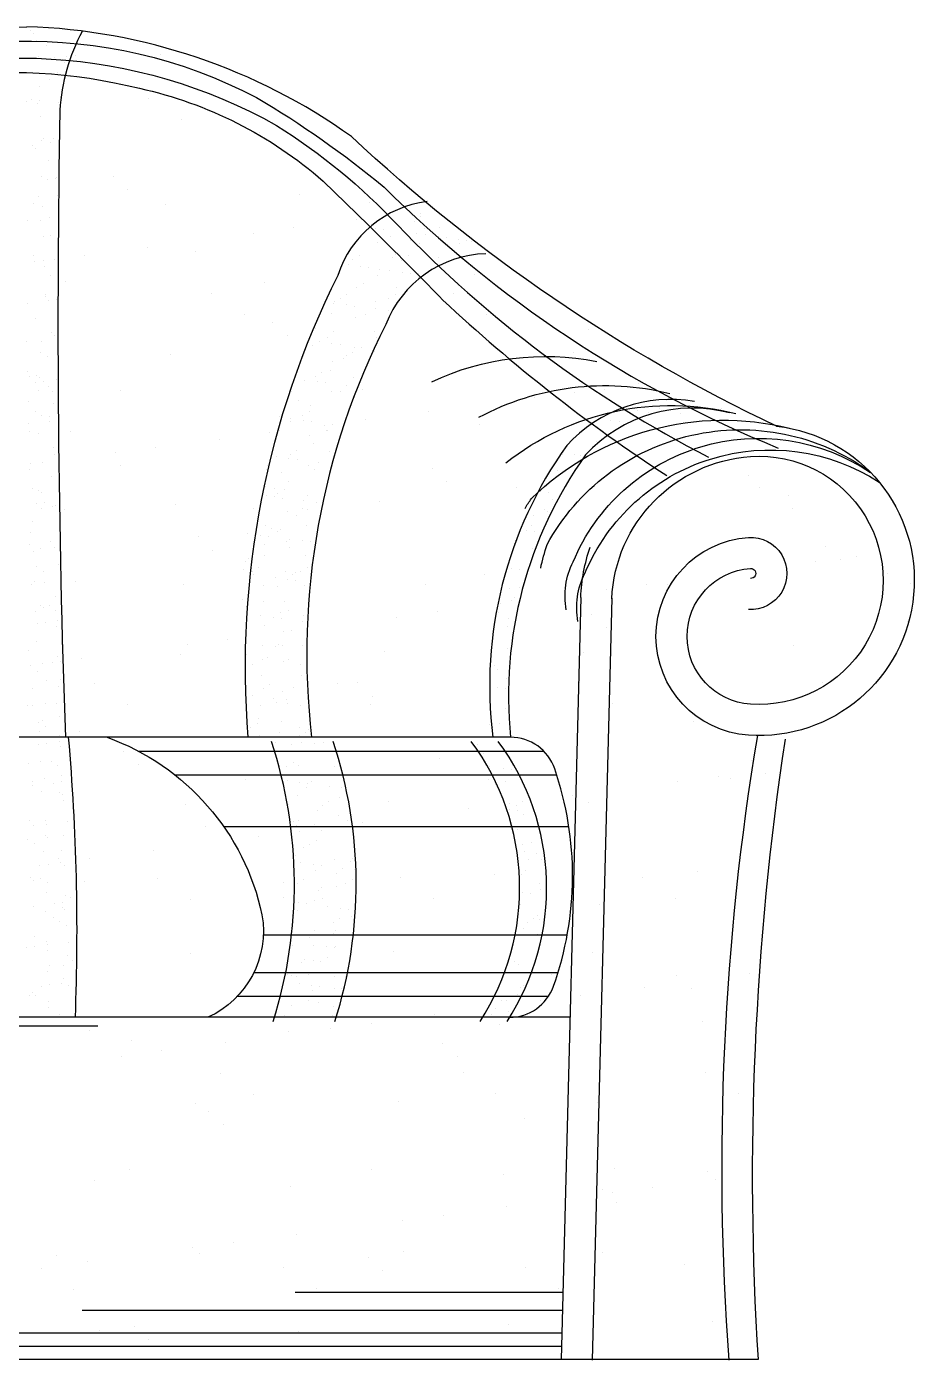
# Model space of a CAD drawing. Header units: inches. Extents: x 11 to 53.5, y 7.4 to 32.2.
# Drawn here: x 16.908 to 17.478, y 12.136 to 12.994 of the extents above; entities that cross this region are included whole.
import ezdxf

# ---------------------------------------------------------------- set-up
doc = ezdxf.new("R2010")
doc.units = ezdxf.units.IN
doc.header["$MEASUREMENT"] = 0
for name, color, linetype in [('02', 2, 'Continuous'), ('1', 1, 'Continuous'), ('4', 4, 'Continuous')]:
    doc.layers.add(name, color=color, linetype=linetype)

msp = doc.modelspace()

# ---------------------------------------------------------------- linework, layer by layer
at = {"layer": '02'}
for p, q in [((17.28405, 12.6263), (17.27144, 12.13634)), ((17.24048, 12.52777), (16.98029, 12.52777)), ((17.24866, 12.51262), (17.00347, 12.51262)), ((17.25647, 12.4793), (17.03484, 12.4793)), ((17.25534, 12.40962), (17.06013, 12.40962)), ((17.2494, 12.38539), (17.05393, 12.38539)), ((17.24326, 12.37024), (17.04335, 12.37024)), ((16.95375, 12.35106), (16.55921, 12.35106)), ((17.25256, 12.17999), (17.0806, 12.17999)), ((17.25226, 12.16839), (16.94377, 12.16839)), ((17.25189, 12.15389), (16.86305, 12.15389)), ((17.25166, 12.1452), (16.56466, 12.1452))]:
    msp.add_line(p, q, dxfattribs=at)
for points in [[(16.94376, 12.9907, 0.106901), (16.92945, 12.93995, 0.013302), (16.93298, 12.53686, -28.934268)], [(16.74875, 12.94137, -0.257761), (17.0558, 12.94819, -0.039015), (17.13768, 12.8906, 0.098539), (17.39085, 12.72282)], [(16.77481, 12.94811, -0.229693), (17.06871, 12.93022, -0.064087), (17.14629, 12.8663, 0.08437), (17.3462, 12.71703, -0.924929)], [(16.72856, 12.91979, -0.192562), (16.98069, 12.95408, -0.125958), (17.09855, 12.89444, -0.0076), (17.17552, 12.81799, 0.043694), (17.31934, 12.7051, 0.227242)], [(17.16549, 12.88122, 0.293051), (17.108, 12.83372, 0.136856), (17.05024, 12.53686)], [(17.20304, 12.84771, 0.302102), (17.13891, 12.8023, 0.147435), (17.09116, 12.53686, 19.882558)], [(17.16838, 12.76541, -0.160183), (17.27434, 12.77848)], [(17.19866, 12.74258, -0.18707), (17.32127, 12.75786)], [(17.33706, 12.7528, 0.257159), (17.25503, 12.72438, 0.187954), (17.2076, 12.53686, 14.510386)], [(17.21589, 12.71323, -0.233112), (17.36365, 12.74506)], [(17.35972, 12.74536, 0.279129), (17.26711, 12.71835, 0.182059), (17.219, 12.53686, 14.510386)], [(17.22828, 12.68406, -0.022111), (17.23234, 12.69028, -0.260143), (17.39811, 12.7356)], [(17.23832, 12.64564, -0.025285), (17.24241, 12.66073, -0.451423), (17.44956, 12.70784)], [(17.25476, 12.61884, -0.16358), (17.25916, 12.64966, -0.472951), (17.45025, 12.70713)], [(17.26225, 12.61135, -0.16358), (17.26666, 12.64218, -0.467316), (17.45576, 12.70095)], [(17.28404, 12.62595, -0.382031), (17.37313, 12.71732, -1.070619), (17.37313, 12.55814, -0.934039), (17.37313, 12.64539, -1.070619), (17.37313, 12.63906, -1.070619)], [(16.95978, 12.53686, -0.2602), (17.0593, 12.42263, -0.340786), (17.02454, 12.35686, -0.83896)], [(17.37751, 12.53796, 0.060008), (17.35927, 12.13649, 26.839465)]]:
    msp.add_lwpolyline(points, format="xyb", dxfattribs=at)
for centre, radius, start, end in [((15.49536, 12.41212), 1.44511, 357.8085, 4.95184), ((16.78698, 12.44248), 0.29314, 342.48065, 18.24063), ((16.82665, 12.44248), 0.29314, 342.48065, 18.24063), ((17.06671, 12.44009), 0.1581, 327.10984, 36.54979), ((17.08406, 12.44009), 0.1581, 327.10984, 36.54979)]:
    msp.add_arc(centre, radius, start, end, dxfattribs=at)
at = {"layer": '1'}
for p, q in [((16.9104, 12.99129), (16.9104, 12.99129)), ((16.91224, 12.9896), (16.91224, 12.9896)), ((16.91482, 12.99371), (16.91482, 12.99371)), ((16.91443, 12.98479), (16.91443, 12.98479)), ((16.92094, 12.98163), (16.92094, 12.98163)), ((16.92751, 12.98369), (16.92751, 12.98369)), ((16.91545, 12.97444), (16.91545, 12.97444)), ((16.92071, 12.97292), (16.92071, 12.97292)), ((16.92591, 12.9736), (16.92591, 12.9736)), ((16.93089, 12.97251), (16.93089, 12.97251)), ((16.93404, 12.97467), (16.93404, 12.97467)), ((16.93964, 12.97541), (16.93964, 12.97541)), ((16.99422, 12.97562), (16.99422, 12.97562)), ((16.92814, 12.96442), (16.92814, 12.96442)), ((16.93273, 12.97082), (16.93273, 12.97082)), ((16.91608, 12.95517), (16.91608, 12.95517)), ((16.9225, 12.95975), (16.9225, 12.95975)), ((16.91118, 12.94706), (16.91118, 12.94706)), ((16.91634, 12.94645), (16.91634, 12.94645)), ((16.92993, 12.94824), (16.92993, 12.94824)), ((16.98655, 12.94729), (16.98655, 12.94729)), ((16.90821, 12.94538), (16.90821, 12.94538)), ((16.9154, 12.94438), (16.9154, 12.94438)), ((16.92877, 12.94516), (16.92877, 12.94516)), ((16.91671, 12.9359), (16.91671, 12.9359)), ((17.00763, 12.93386), (17.00763, 12.93386)), ((16.91743, 12.9207), (16.91743, 12.9207)), ((16.91926, 12.92202), (16.91926, 12.92202)), ((16.92556, 12.92177), (16.92556, 12.92177)), ((16.92976, 12.92616), (16.92976, 12.92616)), ((17.05767, 12.92555), (17.05767, 12.92555)), ((16.91176, 12.91739), (16.91176, 12.91739)), ((16.9136, 12.9157), (16.9136, 12.9157)), ((16.92347, 12.91933), (16.92347, 12.91933)), ((16.9223, 12.90773), (16.9223, 12.90773)), ((16.91797, 12.89737), (16.91797, 12.89737)), ((16.92145, 12.89534), (16.92145, 12.89534)), ((16.92665, 12.89603), (16.92665, 12.89603)), ((16.92733, 12.89698), (16.92733, 12.89698)), ((16.96368, 12.89738), (16.96368, 12.89738)), ((16.97289, 12.88894), (16.97289, 12.88894)), ((16.91274, 12.88017), (16.91274, 12.88017)), ((16.91559, 12.88457), (16.91559, 12.88457)), ((16.9186, 12.8781), (16.9186, 12.8781)), ((16.92783, 12.88522), (16.92783, 12.88522)), ((16.99737, 12.87928), (16.99737, 12.87928)), ((17.08354, 12.8855), (17.08354, 12.8855)), ((17.12825, 12.88095), (17.12825, 12.88095)), ((16.90849, 12.8692), (16.90849, 12.8692)), ((16.92269, 12.87105), (16.92269, 12.87105)), ((17.12033, 12.86974), (17.12033, 12.86974)), ((17.16103, 12.87357), (17.16103, 12.87357)), ((17.16119, 12.87143), (17.16119, 12.87143)), ((16.91709, 12.86888), (16.91709, 12.86888)), ((17.05366, 12.86096), (17.05366, 12.86096)), ((17.07968, 12.86439), (17.07968, 12.86439)), ((17.13193, 12.86413), (17.13193, 12.86413)), ((17.13714, 12.86345), (17.13714, 12.86345)), ((17.15072, 12.86166), (17.15072, 12.86166)), ((17.15697, 12.86874), (17.15697, 12.86874)), ((17.15885, 12.86059), (17.15885, 12.86059)), ((17.16371, 12.86427), (17.16371, 12.86427)), ((17.17308, 12.86432), (17.17308, 12.86432)), ((16.91923, 12.85883), (16.91923, 12.85883)), ((16.92367, 12.85952), (16.92367, 12.85952)), ((16.98574, 12.85202), (16.98574, 12.85202)), ((17.13339, 12.85528), (17.13339, 12.85528)), ((17.14179, 12.85907), (17.14179, 12.85907)), ((17.15501, 12.8563), (17.15501, 12.8563)), ((17.1604, 12.8543), (17.1604, 12.8543)), ((17.16405, 12.8599), (17.16405, 12.8599)), ((17.17293, 12.85902), (17.17293, 12.85902)), ((17.17764, 12.85812), (17.17764, 12.85812)), ((17.18577, 12.85705), (17.18577, 12.85705)), ((17.18598, 12.85443), (17.18598, 12.85443)), ((17.19097, 12.85636), (17.19097, 12.85636)), ((17.19377, 12.85549), (17.19377, 12.85549)), ((16.91234, 12.84684), (16.91234, 12.84684)), ((16.92631, 12.8442), (16.92631, 12.8442)), ((16.94509, 12.84667), (16.94509, 12.84667)), ((17.01639, 12.84908), (17.01639, 12.84908)), ((17.11775, 12.84376), (17.11775, 12.84376)), ((17.12197, 12.84645), (17.12197, 12.84645)), ((17.14321, 12.84549), (17.14321, 12.84549)), ((17.14505, 12.84718), (17.14505, 12.84718)), ((17.14889, 12.8437), (17.14889, 12.8437)), ((17.15311, 12.84639), (17.15311, 12.84639)), ((17.17245, 12.84505), (17.17245, 12.84505)), ((17.18507, 12.84752), (17.18507, 12.84752)), ((16.91297, 12.84244), (16.91297, 12.84244)), ((16.91907, 12.84325), (16.91907, 12.84325)), ((16.91986, 12.83956), (16.91986, 12.83956)), ((17.11458, 12.84053), (17.11458, 12.84053)), ((17.12271, 12.83945), (17.12271, 12.83945)), ((17.12792, 12.83877), (17.12792, 12.83877)), ((17.13451, 12.83752), (17.13451, 12.83752)), ((17.1415, 12.83698), (17.1415, 12.83698)), ((17.14963, 12.83591), (17.14963, 12.83591)), ((17.15483, 12.83523), (17.15483, 12.83523)), ((17.15977, 12.83504), (17.15977, 12.83504)), ((16.92367, 12.83383), (16.92367, 12.83383)), ((16.93291, 12.82982), (16.93291, 12.82982)), ((17.06081, 12.82921), (17.06081, 12.82921)), ((17.12456, 12.82839), (17.12456, 12.82839)), ((17.13371, 12.83403), (17.13371, 12.83403)), ((17.19586, 12.83407), (17.19586, 12.83407)), ((16.92042, 12.8218), (16.92042, 12.8218)), ((16.92049, 12.82029), (16.92049, 12.82029)), ((16.92219, 12.81776), (16.92219, 12.81776)), ((16.9274, 12.81845), (16.9274, 12.81845)), ((17.02693, 12.82208), (17.02693, 12.82208)), ((17.10968, 12.81872), (17.10968, 12.81872)), ((17.11389, 12.8214), (17.11389, 12.8214)), ((17.12007, 12.82599), (17.12007, 12.82599)), ((17.14082, 12.81866), (17.14082, 12.81866)), ((17.14503, 12.82135), (17.14503, 12.82135)), ((17.14565, 12.82612), (17.14565, 12.82612)), ((17.18264, 12.82237), (17.18264, 12.82237)), ((16.90861, 12.81598), (16.90861, 12.81598)), ((17.10406, 12.80961), (17.10406, 12.80961)), ((17.10536, 12.81585), (17.10536, 12.81585)), ((17.10595, 12.81707), (17.10595, 12.81707)), ((17.11349, 12.81478), (17.11349, 12.81478)), ((17.1187, 12.81409), (17.1187, 12.81409)), ((17.13213, 12.81674), (17.13213, 12.81674)), ((17.13228, 12.8123), (17.13228, 12.8123)), ((17.14041, 12.81123), (17.14041, 12.81123)), ((16.91411, 12.80627), (16.91411, 12.80627)), ((17.04801, 12.80865), (17.04801, 12.80865)), ((17.06616, 12.80347), (17.06616, 12.80347)), ((17.11944, 12.80673), (17.11944, 12.80673)), ((17.12564, 12.80899), (17.12564, 12.80899)), ((17.20372, 12.80893), (17.20372, 12.80893)), ((16.92406, 12.79715), (16.92406, 12.79715)), ((16.9259, 12.79546), (16.9259, 12.79546)), ((17.07537, 12.79503), (17.07537, 12.79503)), ((17.09352, 12.79995), (17.09352, 12.79995)), ((17.1016, 12.79368), (17.1016, 12.79368)), ((17.10532, 12.79781), (17.10532, 12.79781)), ((17.1315, 12.79747), (17.1315, 12.79747)), ((17.13274, 12.79362), (17.13274, 12.79362)), ((17.26918, 12.79905), (17.26918, 12.79905)), ((16.90823, 12.79113), (16.90823, 12.79113)), ((16.91675, 12.78435), (16.91675, 12.78435)), ((16.91783, 12.7913), (16.91783, 12.7913)), ((17.0918, 12.78843), (17.0918, 12.78843)), ((17.09614, 12.79117), (17.09614, 12.79117)), ((17.10427, 12.7901), (17.10427, 12.7901)), ((17.10948, 12.78941), (17.10948, 12.78941)), ((17.11756, 12.78395), (17.11756, 12.78395)), ((17.11881, 12.78746), (17.11881, 12.78746)), ((17.12306, 12.78763), (17.12306, 12.78763)), ((17.1314, 12.78461), (17.1314, 12.78461)), ((17.2593, 12.784), (17.2593, 12.784)), ((16.92175, 12.78176), (16.92175, 12.78176)), ((17.00052, 12.78294), (17.00052, 12.78294)), ((17.10469, 12.77854), (17.10469, 12.77854)), ((17.11178, 12.78037), (17.11178, 12.78037)), ((17.11362, 12.78206), (17.11362, 12.78206)), ((16.90886, 12.77186), (16.90886, 12.77186)), ((16.90965, 12.76898), (16.90965, 12.76898)), ((16.91449, 12.76959), (16.91449, 12.76959)), ((16.91634, 12.76791), (16.91634, 12.76791)), ((16.92705, 12.76662), (16.92705, 12.76662)), ((17.08692, 12.76649), (17.08692, 12.76649)), ((17.09352, 12.76864), (17.09352, 12.76864)), ((17.09774, 12.77132), (17.09774, 12.77132)), ((17.10308, 12.77239), (17.10308, 12.77239)), ((17.11818, 12.76819), (17.11818, 12.76819)), ((16.91371, 12.76487), (16.91371, 12.76487)), ((16.91585, 12.75959), (16.91585, 12.75959)), ((16.91892, 12.76555), (16.91892, 12.76555)), ((16.92238, 12.76249), (16.92238, 12.76249)), ((16.92483, 12.7593), (16.92483, 12.7593)), ((16.96821, 12.76001), (16.96821, 12.76001)), ((17.07834, 12.75896), (17.07834, 12.75896)), ((17.09505, 12.76542), (17.09505, 12.76542)), ((17.10026, 12.76474), (17.10026, 12.76474)), ((17.10406, 12.75927), (17.10406, 12.75927)), ((17.10948, 12.75891), (17.10948, 12.75891)), ((17.11384, 12.76295), (17.11384, 12.76295)), ((17.12392, 12.76029), (17.12392, 12.76029)), ((17.26037, 12.75872), (17.26037, 12.75872)), ((17.27963, 12.76058), (17.27963, 12.76058)), ((17.30102, 12.76407), (17.30102, 12.76407)), ((16.90949, 12.7526), (16.90949, 12.7526)), ((16.92507, 12.75115), (16.92507, 12.75115)), ((17.08259, 12.75361), (17.08259, 12.75361)), ((17.09054, 12.74989), (17.09054, 12.74989)), ((17.11887, 12.75517), (17.11887, 12.75517)), ((17.23434, 12.75529), (17.23434, 12.75529)), ((17.31895, 12.75345), (17.31895, 12.75345)), ((16.91351, 12.74662), (16.91351, 12.74662)), ((16.91773, 12.74393), (16.91773, 12.74393)), ((16.92301, 12.74322), (16.92301, 12.74322)), ((17.07079, 12.7428), (17.07079, 12.7428)), ((17.07263, 12.74449), (17.07263, 12.74449)), ((17.0777, 12.74181), (17.0777, 12.74181)), ((17.08545, 12.7436), (17.08545, 12.7436)), ((17.08583, 12.74074), (17.08583, 12.74074)), ((17.08966, 12.74628), (17.08966, 12.74628)), ((17.12578, 12.741), (17.12578, 12.741)), ((17.16643, 12.74635), (17.16643, 12.74635)), ((17.27534, 12.74169), (17.27534, 12.74169)), ((17.28347, 12.74062), (17.28347, 12.74062)), ((17.30066, 12.74668), (17.30066, 12.74668)), ((17.30344, 12.7432), (17.30344, 12.7432)), ((17.30765, 12.74589), (17.30765, 12.74589)), ((17.31265, 12.74649), (17.31265, 12.74649)), ((17.31449, 12.74818), (17.31449, 12.74818)), ((17.32816, 12.74501), (17.32816, 12.74501)), ((17.3545, 12.74852), (17.3545, 12.74852)), ((16.90935, 12.7384), (16.90935, 12.7384)), ((16.91012, 12.73333), (16.91012, 12.73333)), ((16.91547, 12.73238), (16.91547, 12.73238)), ((16.92293, 12.74019), (16.92293, 12.74019)), ((16.93606, 12.73348), (16.93606, 12.73348)), ((17.06396, 12.73287), (17.06396, 12.73287)), ((17.07027, 12.73392), (17.07027, 12.73392)), ((17.07785, 12.73988), (17.07785, 12.73988)), ((17.09104, 12.74006), (17.09104, 12.74006)), ((17.09976, 12.73758), (17.09976, 12.73758)), ((17.10085, 12.73403), (17.10085, 12.73403)), ((17.10141, 12.73387), (17.10141, 12.73387)), ((17.10462, 12.73827), (17.10462, 12.73827)), ((17.19901, 12.73773), (17.19901, 12.73773)), ((17.28868, 12.73993), (17.28868, 12.73993)), ((17.32989, 12.7394), (17.32989, 12.7394)), ((17.03184, 12.72863), (17.03184, 12.72863)), ((17.08991, 12.73063), (17.08991, 12.73063)), ((17.09215, 12.72605), (17.09215, 12.72605)), ((17.27445, 12.72728), (17.27445, 12.72728)), ((16.92543, 12.72326), (16.92543, 12.72326)), ((16.9258, 12.71889), (16.9258, 12.71889)), ((16.96517, 12.71986), (16.96517, 12.71986)), ((16.99119, 12.72328), (16.99119, 12.72328)), ((17.06848, 12.71714), (17.06848, 12.71714)), ((17.07661, 12.71607), (17.07661, 12.71607)), ((17.07737, 12.71855), (17.07737, 12.71855)), ((17.08159, 12.72124), (17.08159, 12.72124)), ((17.08182, 12.71538), (17.08182, 12.71538)), ((17.1028, 12.72073), (17.1028, 12.72073)), ((17.25254, 12.7188), (17.25254, 12.7188)), ((17.26033, 12.71836), (17.26033, 12.71836)), ((17.26422, 12.71821), (17.26422, 12.71821)), ((17.26612, 12.71701), (17.26612, 12.71701)), ((16.90984, 12.70917), (16.90984, 12.70917)), ((16.91044, 12.71265), (16.91044, 12.71265)), ((16.91857, 12.71372), (16.91857, 12.71372)), ((16.96857, 12.71129), (16.96857, 12.71129)), ((17.06219, 12.70888), (17.06219, 12.70888)), ((17.0631, 12.71169), (17.0631, 12.71169)), ((17.07165, 12.70727), (17.07165, 12.70727)), ((17.08928, 12.71136), (17.08928, 12.71136)), ((17.09333, 12.70883), (17.09333, 12.70883)), ((17.0954, 12.71359), (17.0954, 12.71359)), ((17.16864, 12.70957), (17.16864, 12.70957)), ((17.24904, 12.70854), (17.24904, 12.70854)), ((16.92427, 12.70468), (16.92427, 12.70468)), ((17.0617, 12.69815), (17.0617, 12.69815)), ((17.07659, 12.70134), (17.07659, 12.70134)), ((17.17786, 12.70112), (17.17786, 12.70112)), ((17.37166, 12.70515), (17.37166, 12.70515)), ((16.9116, 12.6966), (16.9116, 12.6966)), ((16.91586, 12.6957), (16.91586, 12.6957)), ((16.9177, 12.69401), (16.9177, 12.69401)), ((17.05926, 12.69246), (17.05926, 12.69246)), ((17.06247, 12.69242), (17.06247, 12.69242)), ((17.06731, 12.69688), (17.06731, 12.69688)), ((17.06739, 12.69139), (17.06739, 12.69139)), ((17.06929, 12.69351), (17.06929, 12.69351)), ((17.0726, 12.6907), (17.0726, 12.6907)), ((17.07351, 12.6962), (17.07351, 12.6962)), ((17.08865, 12.69209), (17.08865, 12.69209)), ((17.22302, 12.69716), (17.22302, 12.69716)), ((17.23812, 12.6948), (17.23812, 12.6948)), ((17.24332, 12.69412), (17.24332, 12.69412)), ((17.24618, 12.68972), (17.24618, 12.68972)), ((17.37872, 12.69744), (17.37872, 12.69744)), ((17.3975, 12.69252), (17.3975, 12.69252)), ((16.91445, 12.68729), (16.91445, 12.68729)), ((16.91792, 12.68412), (16.91792, 12.68412)), ((16.91966, 12.68797), (16.91966, 12.68797)), ((16.9249, 12.68542), (16.9249, 12.68542)), ((16.9264, 12.68604), (16.9264, 12.68604)), ((16.93269, 12.68316), (16.93269, 12.68316)), ((17.00367, 12.6866), (17.00367, 12.6866)), ((17.05411, 12.68384), (17.05411, 12.68384)), ((17.07596, 12.68207), (17.07596, 12.68207)), ((17.08525, 12.68379), (17.08525, 12.68379)), ((17.08618, 12.68892), (17.08618, 12.68892)), ((17.08839, 12.68345), (17.08839, 12.68345)), ((17.09431, 12.68785), (17.09431, 12.68785)), ((17.13455, 12.68827), (17.13455, 12.68827)), ((17.24096, 12.6835), (17.24096, 12.6835)), ((17.24246, 12.68217), (17.24246, 12.68217)), ((17.26245, 12.68766), (17.26245, 12.68766)), ((17.39981, 12.68401), (17.39981, 12.68401)), ((16.91201, 12.67552), (16.91201, 12.67552)), ((17.06184, 12.67315), (17.06184, 12.67315)), ((17.08122, 12.67972), (17.08122, 12.67972)), ((17.08802, 12.67282), (17.08802, 12.67282)), ((17.2325, 12.67305), (17.2325, 12.67305)), ((17.23349, 12.67971), (17.23349, 12.67971)), ((16.91081, 12.66875), (16.91081, 12.66875)), ((17.01833, 12.66568), (17.01833, 12.66568)), ((17.05004, 12.66778), (17.05004, 12.66778)), ((17.05817, 12.66671), (17.05817, 12.66671)), ((17.06338, 12.66603), (17.06338, 12.66603)), ((17.06543, 12.67116), (17.06543, 12.67116)), ((17.06942, 12.66891), (17.06942, 12.66891)), ((17.07127, 12.67059), (17.07127, 12.67059)), ((17.07696, 12.66424), (17.07696, 12.66424)), ((17.22196, 12.66339), (17.22196, 12.66339)), ((17.2289, 12.67013), (17.2289, 12.67013)), ((17.2341, 12.66944), (17.2341, 12.66944)), ((16.91009, 12.66082), (16.91009, 12.66082)), ((16.91264, 12.65626), (16.91264, 12.65626)), ((16.91684, 12.65848), (16.91684, 12.65848)), ((16.92367, 12.66261), (16.92367, 12.66261)), ((16.92599, 12.65908), (16.92599, 12.65908)), ((17.02755, 12.65724), (17.02755, 12.65724)), ((17.06072, 12.66093), (17.06072, 12.66093)), ((17.07533, 12.66281), (17.07533, 12.66281)), ((17.07718, 12.65874), (17.07718, 12.65874)), ((17.08509, 12.66317), (17.08509, 12.66317)), ((17.09029, 12.66248), (17.09029, 12.66248)), ((17.22135, 12.66126), (17.22135, 12.66126)), ((17.23289, 12.65846), (17.23289, 12.65846)), ((17.42143, 12.65954), (17.42143, 12.65954)), ((16.91467, 12.6464), (16.91467, 12.6464)), ((16.92864, 12.64767), (16.92864, 12.64767)), ((17.04893, 12.65012), (17.04893, 12.65012)), ((17.05077, 12.65181), (17.05077, 12.65181)), ((17.06121, 12.65389), (17.06121, 12.65389)), ((17.08739, 12.65355), (17.08739, 12.65355)), ((17.21874, 12.65152), (17.21874, 12.65152)), ((17.41503, 12.64963), (17.41503, 12.64963)), ((17.43064, 12.6511), (17.43064, 12.6511)), ((17.44106, 12.65305), (17.44106, 12.65305)), ((16.91889, 12.64371), (16.91889, 12.64371)), ((17.04769, 12.64451), (17.04769, 12.64451)), ((17.05314, 12.64343), (17.05314, 12.64343)), ((17.05416, 12.64135), (17.05416, 12.64135)), ((17.05736, 12.64612), (17.05736, 12.64612)), ((17.06774, 12.63956), (17.06774, 12.63956)), ((17.0747, 12.64354), (17.0747, 12.64354)), ((17.07587, 12.63849), (17.07587, 12.63849)), ((17.07899, 12.64135), (17.07899, 12.64135)), ((17.08083, 12.64304), (17.08083, 12.64304)), ((17.08107, 12.6378), (17.08107, 12.6378)), ((17.08428, 12.64337), (17.08428, 12.64337)), ((17.0885, 12.64606), (17.0885, 12.64606)), ((17.20216, 12.64139), (17.20216, 12.64139)), ((17.21968, 12.64545), (17.21968, 12.64545)), ((17.22488, 12.64476), (17.22488, 12.64476)), ((17.46094, 12.64245), (17.46094, 12.64245)), ((16.91118, 12.63507), (16.91118, 12.63507)), ((16.91327, 12.63699), (16.91327, 12.63699)), ((16.91931, 12.63615), (16.91931, 12.63615)), ((16.93921, 12.63714), (16.93921, 12.63714)), ((17.00859, 12.63481), (17.00859, 12.63481)), ((17.06058, 12.63462), (17.06058, 12.63462)), ((17.0691, 12.6337), (17.0691, 12.6337)), ((17.08676, 12.63428), (17.08676, 12.63428)), ((17.1643, 12.63509), (17.1643, 12.63509)), ((17.21811, 12.63225), (17.21811, 12.63225)), ((17.22481, 12.63342), (17.22481, 12.63342)), ((17.28044, 12.63191), (17.28044, 12.63191)), ((17.30647, 12.63533), (17.30647, 12.63533)), ((17.32001, 12.63537), (17.32001, 12.63537)), ((17.47571, 12.63566), (17.47571, 12.63566)), ((16.91723, 12.6218), (16.91723, 12.6218)), ((16.92275, 12.62136), (16.92275, 12.62136)), ((16.92679, 12.62761), (16.92679, 12.62761)), ((17.04706, 12.62524), (17.04706, 12.62524)), ((17.04928, 12.62108), (17.04928, 12.62108)), ((17.06033, 12.62426), (17.06033, 12.62426)), ((17.07407, 12.62427), (17.07407, 12.62427)), ((17.21046, 12.62077), (17.21046, 12.62077)), ((17.21253, 12.62297), (17.21253, 12.62297)), ((17.21973, 12.62502), (17.21973, 12.62502)), ((17.22157, 12.62671), (17.22157, 12.62671)), ((17.26406, 12.62681), (17.25145, 12.13686)), ((16.9139, 12.61772), (16.9139, 12.61772)), ((16.91907, 12.62011), (16.91907, 12.62011)), ((16.92697, 12.61867), (16.92697, 12.61867)), ((16.92777, 12.61214), (16.92777, 12.61214)), ((17.04979, 12.61459), (17.04979, 12.61459)), ((17.05852, 12.61488), (17.05852, 12.61488)), ((17.06665, 12.61381), (17.06665, 12.61381)), ((17.07105, 12.61738), (17.07105, 12.61738)), ((17.07185, 12.61313), (17.07185, 12.61313)), ((17.07621, 12.61833), (17.07621, 12.61833)), ((17.08613, 12.61502), (17.08613, 12.61502)), ((17.14586, 12.61419), (17.14586, 12.61419)), ((17.17188, 12.61761), (17.17188, 12.61761)), ((17.21103, 12.61705), (17.21103, 12.61705)), ((17.21748, 12.61298), (17.21748, 12.61298)), ((17.27112, 12.61566), (17.27112, 12.61566)), ((16.9152, 12.60971), (16.9152, 12.60971)), ((16.9204, 12.6104), (16.9204, 12.6104)), ((16.92742, 12.60834), (16.92742, 12.60834)), ((17.06103, 12.60866), (17.06103, 12.60866)), ((17.07344, 12.605), (17.07344, 12.605)), ((17.07794, 12.60525), (17.07794, 12.60525)), ((17.08544, 12.61134), (17.08544, 12.61134)), ((17.21673, 12.60838), (17.21673, 12.60838)), ((17.28034, 12.60722), (17.28034, 12.60722)), ((17.47414, 12.61124), (17.47414, 12.61124)), ((16.91453, 12.59845), (16.91453, 12.59845)), ((16.93082, 12.59632), (16.93082, 12.59632)), ((17.01127, 12.59647), (17.01127, 12.59647)), ((17.03729, 12.59989), (17.03729, 12.59989)), ((17.05932, 12.59608), (17.05932, 12.59608)), ((17.06806, 12.59501), (17.06806, 12.59501)), ((17.0699, 12.5967), (17.0699, 12.5967)), ((17.07235, 12.59598), (17.07235, 12.59598)), ((17.0855, 12.59575), (17.0855, 12.59575)), ((17.40065, 12.59618), (17.40065, 12.59618)), ((16.90951, 12.59255), (16.90951, 12.59255)), ((16.92805, 12.58907), (16.92805, 12.58907)), ((16.94335, 12.58753), (16.94335, 12.58753)), ((17.00682, 12.59026), (17.00682, 12.59026)), ((17.0493, 12.5902), (17.0493, 12.5902)), ((17.05936, 12.58704), (17.05936, 12.58704)), ((17.06263, 12.58845), (17.06263, 12.58845)), ((17.07622, 12.58666), (17.07622, 12.58666)), ((17.1377, 12.59193), (17.1377, 12.59193)), ((17.21685, 12.59371), (17.21685, 12.59371)), ((17.2656, 12.59131), (17.2656, 12.59131)), ((16.91083, 12.58325), (16.91083, 12.58325)), ((16.91516, 12.57918), (16.91516, 12.57918)), ((16.91821, 12.58458), (16.91821, 12.58458)), ((16.92442, 12.58503), (16.92442, 12.58503)), ((16.92962, 12.58572), (16.92962, 12.58572)), ((17.05295, 12.58362), (17.05295, 12.58362)), ((17.07281, 12.58573), (17.07281, 12.58573)), ((17.08409, 12.58356), (17.08409, 12.58356)), ((17.20866, 12.58334), (17.20866, 12.58334)), ((17.21064, 12.58037), (17.21064, 12.58037)), ((16.92074, 12.57349), (16.92074, 12.57349)), ((16.92868, 12.56981), (16.92868, 12.56981)), ((16.93, 12.57377), (16.93, 12.57377)), ((16.95198, 12.57139), (16.95198, 12.57139)), ((17.05869, 12.57681), (17.05869, 12.57681)), ((17.06427, 12.57094), (17.06427, 12.57094)), ((17.07946, 12.56914), (17.07946, 12.56914)), ((17.08487, 12.57648), (17.08487, 12.57648)), ((17.10769, 12.57167), (17.10769, 12.57167)), ((17.12081, 12.57178), (17.12081, 12.57178)), ((17.21623, 12.57445), (17.21623, 12.57445)), ((17.2634, 12.57196), (17.2634, 12.57196)), ((17.41911, 12.57224), (17.41911, 12.57224)), ((16.91198, 12.56853), (16.91198, 12.56853)), ((17.05341, 12.56377), (17.05341, 12.56377)), ((17.06005, 12.56825), (17.06005, 12.56825)), ((17.067, 12.56198), (17.067, 12.56198)), ((17.07218, 12.56646), (17.07218, 12.56646)), ((17.07513, 12.56091), (17.07513, 12.56091)), ((17.13003, 12.56333), (17.13003, 12.56333)), ((17.2108, 12.56894), (17.2108, 12.56894)), ((17.21576, 12.56797), (17.21576, 12.56797)), ((16.90864, 12.55702), (16.90864, 12.55702)), ((16.91192, 12.5575), (16.91192, 12.5575)), ((16.92005, 12.55857), (16.92005, 12.55857)), ((16.92716, 12.55886), (16.92716, 12.55886)), ((16.97307, 12.55796), (16.97307, 12.55796)), ((17.05806, 12.55755), (17.05806, 12.55755)), ((17.06892, 12.55948), (17.06892, 12.55948)), ((17.07601, 12.55852), (17.07601, 12.55852)), ((17.08424, 12.55721), (17.08424, 12.55721)), ((17.12878, 12.55824), (17.12878, 12.55824)), ((17.2156, 12.55518), (17.2156, 12.55518)), ((17.28448, 12.55852), (17.28448, 12.55852)), ((16.91584, 12.54618), (16.91584, 12.54618)), ((16.91859, 12.5479), (16.91859, 12.5479)), ((16.92005, 12.54349), (16.92005, 12.54349)), ((16.92931, 12.55054), (16.92931, 12.55054)), ((17.05619, 12.5459), (17.05619, 12.5459)), ((17.05712, 12.54867), (17.05712, 12.54867)), ((17.07155, 12.5472), (17.07155, 12.5472)), ((17.20531, 12.54505), (17.20531, 12.54505)), ((17.2119, 12.54561), (17.2119, 12.54561)), ((17.33619, 12.54672), (17.33619, 12.54672)), ((17.21897, 12.53686), (16.59736, 12.53686)), ((16.91642, 12.54065), (16.91642, 12.54065)), ((16.92914, 12.53824), (16.92914, 12.53824)), ((16.94236, 12.5408), (16.94236, 12.5408)), ((17.05198, 12.54321), (17.05198, 12.54321)), ((17.05743, 12.53828), (17.05743, 12.53828)), ((17.07026, 12.54018), (17.07026, 12.54018)), ((17.08312, 12.54315), (17.08312, 12.54315)), ((17.08361, 12.53794), (17.08361, 12.53794)), ((17.08719, 12.53989), (17.08719, 12.53989)), ((17.08903, 12.54158), (17.08903, 12.54158)), ((17.20769, 12.54293), (17.20769, 12.54293)), ((16.91594, 12.53214), (16.91594, 12.53214)), ((16.92114, 12.53282), (16.92114, 12.53282)), ((16.92927, 12.53389), (16.92927, 12.53389)), ((16.92994, 12.53127), (16.92994, 12.53127)), ((16.97051, 12.52789), (16.97051, 12.52789)), ((17.06794, 12.53348), (17.06794, 12.53348)), ((17.07092, 12.52793), (17.07092, 12.52793)), ((17.07849, 12.53192), (17.07849, 12.53192)), ((17.08469, 12.53376), (17.08469, 12.53376)), ((17.09282, 12.53269), (17.09282, 12.53269)), ((17.0965, 12.52805), (17.0965, 12.52805)), ((17.09908, 12.53343), (17.09908, 12.53343)), ((17.19787, 12.53234), (17.19787, 12.53234)), ((17.20144, 12.52653), (17.20144, 12.52653)), ((16.90903, 12.52034), (16.90903, 12.52034)), ((16.91705, 12.52138), (16.91705, 12.52138)), ((16.92391, 12.52114), (16.92391, 12.52114)), ((16.92813, 12.51845), (16.92813, 12.51845)), ((16.97972, 12.51945), (16.97972, 12.51945)), ((17.07504, 12.51811), (17.07504, 12.51811)), ((17.07926, 12.5208), (17.07926, 12.5208)), ((17.08298, 12.51868), (17.08298, 12.51868)), ((17.10618, 12.51806), (17.10618, 12.51806)), ((17.17353, 12.52347), (17.17353, 12.52347)), ((17.2057, 12.51783), (17.2057, 12.51783)), ((17.3736, 12.52175), (17.3736, 12.52175)), ((16.91957, 12.51068), (16.91957, 12.51068)), ((16.93057, 12.512), (16.93057, 12.512)), ((17.04897, 12.5096), (17.04897, 12.5096)), ((17.07547, 12.50908), (17.07547, 12.50908)), ((17.09675, 12.51233), (17.09675, 12.51233)), ((17.20468, 12.50988), (17.20468, 12.50988)), ((17.21434, 12.51664), (17.21434, 12.51664)), ((17.21928, 12.51604), (17.21928, 12.51604)), ((17.35257, 12.51194), (17.35257, 12.51194)), ((17.36039, 12.51017), (17.36039, 12.51017)), ((17.38282, 12.51331), (17.38282, 12.51331)), ((16.91158, 12.50567), (16.91158, 12.50567)), ((16.91217, 12.50872), (16.91217, 12.50872)), ((16.91768, 12.50211), (16.91768, 12.50211)), ((16.92516, 12.50746), (16.92516, 12.50746)), ((16.92952, 12.50156), (16.92952, 12.50156)), ((16.93036, 12.50814), (16.93036, 12.50814)), ((17.0836, 12.50801), (17.0836, 12.50801)), ((17.08805, 12.50436), (17.08805, 12.50436)), ((17.08881, 12.50733), (17.08881, 12.50733)), ((17.091, 12.50838), (17.091, 12.50838)), ((17.10239, 12.50554), (17.10239, 12.50554)), ((17.11052, 12.50447), (17.11052, 12.50447)), ((17.20927, 12.50647), (17.20927, 12.50647)), ((17.21557, 12.50816), (17.21557, 12.50816)), ((17.32654, 12.50852), (17.32654, 12.50852)), ((16.93137, 12.49987), (16.93137, 12.49987)), ((16.93199, 12.4961), (16.93199, 12.4961)), ((17.00997, 12.49392), (17.00997, 12.49392)), ((17.07625, 12.49355), (17.07625, 12.49355)), ((17.08235, 12.49941), (17.08235, 12.49941)), ((17.09811, 12.49302), (17.09811, 12.49302)), ((17.10233, 12.4957), (17.10233, 12.4957)), ((17.10936, 12.49843), (17.10936, 12.49843)), ((17.14085, 12.49559), (17.14085, 12.49559)), ((17.21371, 12.49737), (17.21371, 12.49737)), ((17.21798, 12.49423), (17.21798, 12.49423)), ((17.22267, 12.49279), (17.22267, 12.49279)), ((17.22689, 12.49548), (17.22689, 12.49548)), ((17.25863, 12.49958), (17.25863, 12.49958)), ((17.26875, 12.49497), (17.26875, 12.49497)), ((16.92024, 12.48368), (16.92024, 12.48368)), ((17.08293, 12.48334), (17.08293, 12.48334)), ((17.09524, 12.48951), (17.09524, 12.48951)), ((17.10816, 12.48646), (17.10816, 12.48646)), ((17.11407, 12.48329), (17.11407, 12.48329)), ((17.19196, 12.4908), (17.19196, 12.4908)), ((17.21819, 12.49029), (17.21819, 12.49029)), ((17.2234, 12.48961), (17.2234, 12.48961)), ((17.22719, 12.48702), (17.22719, 12.48702)), ((16.91001, 12.48312), (16.91001, 12.48312)), ((16.91267, 12.47992), (16.91267, 12.47992)), ((16.9208, 12.48099), (16.9208, 12.48099)), ((16.93438, 12.48278), (16.93438, 12.48278)), ((17.02322, 12.47959), (17.02322, 12.47959)), ((17.07959, 12.48265), (17.07959, 12.48265)), ((17.08172, 12.48014), (17.08172, 12.48014)), ((17.08339, 12.47651), (17.08339, 12.47651)), ((17.09317, 12.48086), (17.09317, 12.48086)), ((17.09762, 12.4768), (17.09762, 12.4768)), ((17.1013, 12.47979), (17.1013, 12.47979)), ((17.10651, 12.47911), (17.10651, 12.47911)), ((17.12404, 12.48186), (17.12404, 12.48186)), ((17.21884, 12.47892), (17.21884, 12.47892)), ((17.2233, 12.47787), (17.2233, 12.47787)), ((16.90892, 12.471), (16.90892, 12.471)), ((16.91314, 12.46831), (16.91314, 12.46831)), ((16.91996, 12.474), (16.91996, 12.474)), ((16.9218, 12.47231), (16.9218, 12.47231)), ((16.93183, 12.47347), (16.93183, 12.47347)), ((17.05737, 12.47308), (17.05737, 12.47308)), ((17.09003, 12.46797), (17.09003, 12.46797)), ((17.09461, 12.47025), (17.09461, 12.47025)), ((17.22656, 12.46776), (17.22656, 12.46776)), ((17.23251, 12.46942), (17.23251, 12.46942)), ((16.91894, 12.46357), (16.91894, 12.46357)), ((16.92832, 12.45864), (16.92832, 12.45864)), ((16.9305, 12.46434), (16.9305, 12.46434)), ((16.9488, 12.45879), (16.9488, 12.45879)), ((16.98945, 12.46414), (16.98945, 12.46414)), ((17.08109, 12.46087), (17.08109, 12.46087)), ((17.08582, 12.46599), (17.08582, 12.46599)), ((17.10599, 12.45825), (17.10599, 12.45825)), ((17.11772, 12.45891), (17.11772, 12.45891)), ((17.22776, 12.46314), (17.22776, 12.46314)), ((17.23056, 12.45802), (17.23056, 12.45802)), ((17.23589, 12.46207), (17.23589, 12.46207)), ((17.23862, 12.4585), (17.23862, 12.4585)), ((16.91668, 12.45456), (16.91668, 12.45456)), ((16.92189, 12.45524), (16.92189, 12.45524)), ((16.93002, 12.45631), (16.93002, 12.45631)), ((16.93246, 12.4542), (16.93246, 12.4542)), ((17.08395, 12.45618), (17.08395, 12.45618)), ((17.09208, 12.45511), (17.09208, 12.45511)), ((17.09398, 12.45098), (17.09398, 12.45098)), ((17.09729, 12.45443), (17.09729, 12.45443)), ((17.10718, 12.44925), (17.10718, 12.44925)), ((17.11087, 12.45264), (17.11087, 12.45264)), ((17.11588, 12.45722), (17.11588, 12.45722)), ((17.119, 12.45157), (17.119, 12.45157)), ((17.2284, 12.45136), (17.2284, 12.45136)), ((17.33934, 12.45038), (17.33934, 12.45038)), ((16.91039, 12.44645), (16.91039, 12.44645)), ((16.91224, 12.44476), (16.91224, 12.44476)), ((16.917, 12.44596), (16.917, 12.44596)), ((16.92122, 12.44327), (16.92122, 12.44327)), ((16.94551, 12.44446), (16.94551, 12.44446)), ((16.99237, 12.44619), (16.99237, 12.44619)), ((17.07341, 12.44384), (17.07341, 12.44384)), ((17.08046, 12.4416), (17.08046, 12.4416)), ((17.08196, 12.44293), (17.08196, 12.44293)), ((17.08617, 12.44562), (17.08617, 12.44562)), ((17.10747, 12.44063), (17.10747, 12.44063)), ((17.1131, 12.44288), (17.1131, 12.44288)), ((17.11731, 12.44556), (17.11731, 12.44556)), ((17.14807, 12.44647), (17.14807, 12.44647)), ((17.20846, 12.44871), (17.20846, 12.44871)), ((17.22593, 12.44849), (17.22593, 12.44849)), ((17.23766, 12.44265), (17.23766, 12.44265)), ((17.30378, 12.44675), (17.30378, 12.44675)), ((16.92094, 12.43678), (16.92094, 12.43678)), ((16.93309, 12.43493), (16.93309, 12.43493)), ((16.9364, 12.4336), (16.9364, 12.4336)), ((17.01345, 12.43275), (17.01345, 12.43275)), ((17.07299, 12.43399), (17.07299, 12.43399)), ((17.09538, 12.43844), (17.09538, 12.43844)), ((17.09723, 12.44012), (17.09723, 12.44012)), ((17.09792, 12.43321), (17.09792, 12.43321)), ((17.16916, 12.43304), (17.16916, 12.43304)), ((17.22667, 12.4374), (17.22667, 12.4374)), ((17.23188, 12.43671), (17.23188, 12.43671)), ((17.23799, 12.43923), (17.23799, 12.43923)), ((17.32486, 12.43332), (17.32486, 12.43332)), ((16.91232, 12.42809), (16.91232, 12.42809)), ((16.9202, 12.42504), (16.9202, 12.42504)), ((16.9259, 12.42988), (16.9259, 12.42988)), ((16.93089, 12.42766), (16.93089, 12.42766)), ((16.93111, 12.43057), (16.93111, 12.43057)), ((16.93273, 12.42598), (16.93273, 12.42598)), ((17.08221, 12.42554), (17.08221, 12.42554)), ((17.08286, 12.43044), (17.08286, 12.43044)), ((17.08807, 12.42975), (17.08807, 12.42975)), ((17.09335, 12.43171), (17.09335, 12.43171)), ((17.10165, 12.42796), (17.10165, 12.42796)), ((17.10978, 12.42689), (17.10978, 12.42689)), ((17.11498, 12.42621), (17.11498, 12.42621)), ((17.2253, 12.42922), (17.2253, 12.42922)), ((17.27601, 12.42956), (17.27601, 12.42956)), ((16.92508, 12.42092), (16.92508, 12.42092)), ((16.92929, 12.41823), (16.92929, 12.41823)), ((16.93372, 12.41566), (16.93372, 12.41566)), ((17.07983, 12.42233), (17.07983, 12.42233)), ((17.10502, 12.41784), (17.10502, 12.41784)), ((17.10924, 12.42052), (17.10924, 12.42052)), ((17.11675, 12.42169), (17.11675, 12.42169)), ((17.22959, 12.41761), (17.22959, 12.41761)), ((17.2338, 12.4203), (17.2338, 12.4203)), ((17.23613, 12.42211), (17.23613, 12.42211)), ((17.23736, 12.41997), (17.23736, 12.41997)), ((16.91333, 12.4085), (16.91333, 12.4085)), ((17.08984, 12.40816), (17.08984, 12.40816)), ((17.09272, 12.41244), (17.09272, 12.41244)), ((17.10495, 12.41088), (17.10495, 12.41088)), ((17.10679, 12.41257), (17.10679, 12.41257)), ((17.22266, 12.41203), (17.22266, 12.41203)), ((17.22467, 12.40995), (17.22467, 12.40995)), ((17.22743, 12.41414), (17.22743, 12.41414)), ((17.23624, 12.41024), (17.23624, 12.41024)), ((16.9082, 12.40166), (16.9082, 12.40166)), ((16.91341, 12.40234), (16.91341, 12.40234)), ((16.92083, 12.40577), (16.92083, 12.40577)), ((16.92133, 12.40011), (16.92133, 12.40011)), ((16.92154, 12.40341), (16.92154, 12.40341)), ((16.93512, 12.4052), (16.93512, 12.4052)), ((17.01312, 12.39758), (17.01312, 12.39758)), ((17.0792, 12.40307), (17.0792, 12.40307)), ((17.09243, 12.40329), (17.09243, 12.40329)), ((17.10056, 12.40222), (17.10056, 12.40222)), ((17.10576, 12.40153), (17.10576, 12.40153)), ((17.10621, 12.40209), (17.10621, 12.40209)), ((17.144, 12.39925), (17.144, 12.39925)), ((17.23673, 12.4007), (17.23673, 12.4007)), ((17.2719, 12.39863), (17.2719, 12.39863)), ((16.92268, 12.3901), (16.92268, 12.3901)), ((16.93187, 12.39045), (16.93187, 12.39045)), ((16.93435, 12.39639), (16.93435, 12.39639)), ((16.93737, 12.39319), (16.93737, 12.39319)), ((17.08445, 12.3921), (17.08445, 12.3921)), ((17.0863, 12.39379), (17.0863, 12.39379)), ((17.09209, 12.39317), (17.09209, 12.39317)), ((17.09694, 12.39279), (17.09694, 12.39279)), ((17.10116, 12.39548), (17.10116, 12.39548)), ((17.22151, 12.39257), (17.22151, 12.39257)), ((17.22404, 12.39068), (17.22404, 12.39068)), ((16.92146, 12.3865), (16.92146, 12.3865)), ((16.9319, 12.38166), (16.9319, 12.38166)), ((17.07575, 12.38412), (17.07575, 12.38412)), ((17.07857, 12.3838), (17.07857, 12.3838)), ((17.08176, 12.38312), (17.08176, 12.38312)), ((17.08936, 12.3844), (17.08936, 12.3844)), ((17.10558, 12.38282), (17.10558, 12.38282)), ((17.1129, 12.38307), (17.1129, 12.38307)), ((17.12571, 12.38568), (17.12571, 12.38568)), ((17.22702, 12.38557), (17.22702, 12.38557)), ((17.24506, 12.38468), (17.24506, 12.38468)), ((17.32578, 12.38396), (17.32578, 12.38396)), ((17.37264, 12.38513), (17.37264, 12.38513)), ((16.91176, 12.37255), (16.91176, 12.37255)), ((16.91742, 12.37698), (16.91742, 12.37698)), ((16.92263, 12.37767), (16.92263, 12.37767)), ((16.93076, 12.37874), (16.93076, 12.37874)), ((16.93498, 12.37712), (16.93498, 12.37712)), ((17.08321, 12.37861), (17.08321, 12.37861)), ((17.09134, 12.37754), (17.09134, 12.37754)), ((17.09146, 12.37391), (17.09146, 12.37391)), ((17.09654, 12.37685), (17.09654, 12.37685)), ((17.10581, 12.37535), (17.10581, 12.37535)), ((17.11013, 12.37506), (17.11013, 12.37506)), ((17.22519, 12.37577), (17.22519, 12.37577)), ((17.22704, 12.37746), (17.22704, 12.37746)), ((17.30473, 12.37619), (17.30473, 12.37619)), ((17.33499, 12.37552), (17.33499, 12.37552)), ((16.91009, 12.37078), (16.91009, 12.37078)), ((16.9136, 12.37086), (16.9136, 12.37086)), ((16.92209, 12.36723), (16.92209, 12.36723)), ((17.07794, 12.36453), (17.07794, 12.36453)), ((17.08887, 12.36775), (17.08887, 12.36775)), ((17.09309, 12.37044), (17.09309, 12.37044)), ((17.09586, 12.36623), (17.09586, 12.36623)), ((17.10495, 12.36356), (17.10495, 12.36356)), ((17.21343, 12.36753), (17.21343, 12.36753)), ((17.21649, 12.3678), (17.21649, 12.3678)), ((17.22341, 12.37141), (17.22341, 12.37141)), ((17.23806, 12.36741), (17.23806, 12.36741)), ((17.26408, 12.37084), (17.26408, 12.37084)), ((17.25711, 12.35686), (16.55921, 12.35686)), ((16.9223, 12.36289), (16.9223, 12.36289)), ((16.92948, 12.35842), (16.92948, 12.35842)), ((17.07369, 12.35808), (17.07369, 12.35808)), ((17.10483, 12.35803), (17.10483, 12.35803)), ((17.17014, 12.35847), (17.17014, 12.35847)), ((17.2047, 12.35699), (17.2047, 12.35699)), ((17.20654, 12.35868), (17.20654, 12.35868)), ((17.2093, 12.36249), (17.2093, 12.36249)), ((17.2178, 12.36089), (17.2178, 12.36089)), ((16.94866, 12.34811), (16.94866, 12.34811)), ((17.07656, 12.3475), (17.07656, 12.3475)), ((17.10347, 12.34969), (17.10347, 12.34969)), ((17.12949, 12.35312), (17.12949, 12.35312)), ((17.21161, 12.35237), (17.21161, 12.35237)), ((17.34249, 12.35404), (17.34249, 12.35404)), ((16.9754, 12.3418), (16.9754, 12.3418)), ((17.03555, 12.34075), (17.03555, 12.34075)), ((17.17547, 12.34008), (17.17547, 12.34008)), ((16.96888, 12.33197), (16.96888, 12.33197)), ((16.9949, 12.3354), (16.9949, 12.3354)), ((17.18469, 12.33163), (17.18469, 12.33163)), ((17.03275, 12.32098), (17.03275, 12.32098)), ((17.18845, 12.32126), (17.18845, 12.32126)), ((17.34416, 12.32155), (17.34416, 12.32155)), ((17.05383, 12.30755), (17.05383, 12.30755)), ((17.20954, 12.30783), (17.20954, 12.30783)), ((17.36525, 12.30811), (17.36525, 12.30811)), ((17.01627, 12.30124), (17.01627, 12.30124)), ((17.02517, 12.29619), (17.02517, 12.29619)), ((17.14715, 12.3029), (17.14715, 12.3029)), ((17.27505, 12.30229), (17.27505, 12.30229)), ((17.03438, 12.28775), (17.03438, 12.28775)), ((17.22819, 12.29177), (17.22819, 12.29177)), ((16.95181, 12.25177), (16.95181, 12.25177)), ((16.97403, 12.25891), (16.97403, 12.25891)), ((17.12974, 12.25919), (17.12974, 12.25919)), ((17.21476, 12.25603), (17.21476, 12.25603)), ((17.28544, 12.25947), (17.28544, 12.25947)), ((17.34564, 12.25769), (17.34564, 12.25769)), ((17.35083, 12.2528), (17.35083, 12.2528)), ((17.07788, 12.24789), (17.07788, 12.24789)), ((17.27795, 12.24617), (17.27795, 12.24617)), ((17.28416, 12.24402), (17.28416, 12.24402)), ((17.31018, 12.24745), (17.31018, 12.24745)), ((17.21624, 12.23508), (17.21624, 12.23508)), ((17.28717, 12.23773), (17.28717, 12.23773)), ((17.14957, 12.2263), (17.14957, 12.2263)), ((17.17559, 12.22973), (17.17559, 12.22973)), ((17.041, 12.21201), (17.041, 12.21201)), ((17.08165, 12.21736), (17.08165, 12.21736)), ((16.92757, 12.20401), (16.92757, 12.20401)), ((17.01498, 12.20858), (17.01498, 12.20858)), ((17.01942, 12.20489), (17.01942, 12.20489)), ((17.12765, 12.20229), (17.12765, 12.20229)), ((17.1503, 12.20656), (17.1503, 12.20656)), ((17.2782, 12.20595), (17.2782, 12.20595)), ((16.91742, 12.19549), (16.91742, 12.19549)), ((16.94706, 12.19964), (16.94706, 12.19964)), ((17.07313, 12.19578), (17.07313, 12.19578)), ((17.13686, 12.19384), (17.13686, 12.19384)), ((17.22884, 12.19606), (17.22884, 12.19606)), ((17.33067, 12.19787), (17.33067, 12.19787)), ((16.93851, 12.18206), (16.93851, 12.18206)), ((17.09421, 12.18234), (17.09421, 12.18234)), ((17.24992, 12.18263), (17.24992, 12.18263)), ((16.97734, 12.1584), (16.97734, 12.1584)), ((17.21791, 12.15968), (17.21791, 12.15968)), ((17.34879, 12.16135), (17.34879, 12.16135)), ((16.95496, 12.15543), (16.95496, 12.15543)), ((16.98656, 12.14996), (16.98656, 12.14996)), ((17.08286, 12.15482), (17.08286, 12.15482)), ((17.18036, 12.15398), (17.18036, 12.15398))]:
    msp.add_line(p, q, dxfattribs=at)
for points in [[(17.38992, 12.73686, -0.977314), (17.37177, 12.53819, -0.934039), (17.37177, 12.66534, -1.070619), (17.37177, 12.6191, 0.034105)], [(17.26406, 12.62681, -0.071399), (17.27012, 12.65912, -1.070619)]]:
    msp.add_lwpolyline(points, format="xyb", dxfattribs=at)
for centre, radius, start, end in [((17.21897, 12.50686), 0.03, 18.94634, 90), ((17.04703, 12.44784), 0.21178, 340.40008, 18.94634), ((17.21828, 12.38686), 0.03, 270, 340.40008)]:
    msp.add_arc(centre, radius, start, end, dxfattribs=at)
at = {"layer": '4'}
msp.add_line((17.37795, 12.13686), (16.43837, 12.13686), dxfattribs=at)
for points in [[(16.4264, 12.73686, 0.077707), (16.69954, 12.92301, -0.148249), (16.90816, 12.99369, 0.320886)], [(17.38992, 12.73686, -0.077707), (17.11679, 12.92301, 0.148249), (16.90816, 12.99369, -0.320886)], [(17.39532, 12.53569, 0.053091), (17.37795, 12.13686, 31.950774)]]:
    msp.add_lwpolyline(points, format="xyb", dxfattribs=at)

doc.saveas('drawing.dxf')
